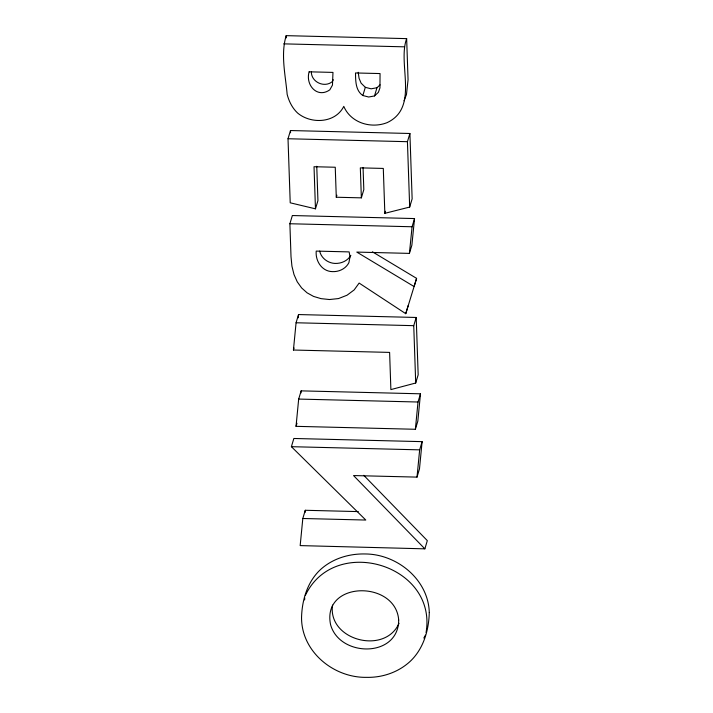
<?xml version="1.0" encoding="UTF-8"?>
<svg xmlns="http://www.w3.org/2000/svg" width="713" height="713" viewBox="0 0 713 713"><rect width="100%" height="100%" fill="white"/><g stroke="black" fill="none" stroke-linecap="round" stroke-linejoin="round"><path stroke-width="1.07" d="M426.071 632.565C437.497 564.473 334.281 534.055 305.342 595.462M304.611 599.927L304.754 597.824M332.534 605.079C327.463 640.176 384.815 655.336 399.039 623.322M293.426 350.03L296.073 322.766L298.533 314.558L416.205 317.463L418.166 374.806L415.706 383.015L390.884 389.601L389.61 352.4L293.426 350.03L294.041 347.98M298.212 317.829L298.533 314.558M296.038 426.338L298.676 399.075L301.144 390.867L420.474 393.808L417.836 421.08L415.376 429.279L296.038 426.338L296.964 423.264M300.931 393.05L301.144 390.867M358.309 511.595L305.28 510.285L302.811 518.494L300.173 545.597L424.859 548.841L427.319 540.632L363.755 475.313M305.066 512.46L305.28 510.285M415.376 429.279L418.014 402.016L420.474 393.808M424.859 548.841L353.541 475.553L417.016 477.113L419.654 449.85L422.114 441.641L293.854 438.477L291.394 446.686L365.796 520.044L302.811 518.494M422.114 441.641L419.476 468.913L417.016 477.113M416.588 278.364L414.128 286.573L356.794 252.09L409.414 253.391L412.078 226.761L414.538 218.561L292.348 215.54L289.888 223.748L291.011 256.68L291.938 266.19L294.014 274.576L297.25 281.831L301.644 287.954L307.116 292.856L313.577 296.421L321.037 298.64L329.486 299.531L338.523 298.569L347.035 295.218L354.174 289.906L359.129 283.07L405.759 313.684L416.588 278.364L372.409 251.805M414.538 218.561L411.873 245.183L409.414 253.391M406.651 38.627C397.221 64.25 419.529 107.333 387.15 122.627C371.081 128.982 350.841 122.921 343.782 106.371C335.386 123.358 310.904 124.32 297.526 112.966C292.232 107.948 288.943 101.344 287.152 94.339C285.485 75.052 280.476 54.509 286.18 35.65L406.651 38.627L408.059 79.731L406.463 94.544L404.048 100.774M288.016 138.75L290.485 130.541L409.904 133.491L412.141 198.856L409.681 207.064L384.842 213.33L383.3 168.428L360.332 167.867L361.357 197.857L336.286 197.234L335.253 167.243L314.032 166.717L315.467 208.829L290.218 202.804L288.016 138.75L407.435 141.691L409.904 133.491M315.467 208.829L317.936 200.629L316.759 166.272M362.855 95.524C355.457 90.524 355.644 80.917 355.502 72.958L380.056 73.564L379.958 87.886L378.371 92.351L374.512 95.934L368.683 97.021L362.855 95.524L365.323 87.325L361.108 83.163L359.058 78.287L358.229 72.289M336.286 197.234L336.901 195.184M374.512 95.934L376.972 87.735L380.056 84.865M361.357 197.857L363.817 189.649L363.06 167.43M384.842 213.33L385.457 211.28M405.759 313.684L408.219 305.476M415.706 383.015L413.745 325.663L416.205 317.463M423.825 638.055L425.447 635.14M333.327 79.749L332.267 81.638C324.495 88.162 311.171 82.12 311.349 71.79M376.972 87.735L371.143 88.813L365.323 87.325M283.721 43.858L404.191 46.826M289.888 223.748L412.078 226.761M296.073 322.766L413.745 325.663M298.676 399.075L418.014 402.016M291.394 446.686L419.654 449.85M319.674 251.074C321.126 258.079 327.891 263.115 334.941 263.427A18.485 16.631 16.7 0 0 350.858 255.388M407.435 141.691L409.681 207.064M290.485 130.541L290.556 132.752M286.18 35.65L286.261 37.878M309.139 71.817C305.209 84.856 317.178 98.759 329.807 89.838L332.463 85.114L332.971 72.405L309.139 71.817M429.279 612.52C428.861 630.426 423.326 649.276 409.806 661.717C398.05 672.377 382.32 677.715 366.535 677.35C333.693 677.947 301.456 651.691 301.546 617.627C301.982 599.99 307.472 581.416 320.868 569.241C332.918 558.484 349.058 553.6 365.047 553.965C396.918 553.992 428.433 579.571 429.279 612.52M398.692 620.025C398.549 658.126 339.54 657.466 330.574 624.65C321.536 580.587 395.768 579.972 398.692 620.025M350.021 256.84L348.88 262.705A18.485 16.631 16.7 0 1 332.472 271.626C321.902 271.484 315.262 260.931 316.224 251.092L349.129 251.903L350.021 256.84"/></g></svg>
